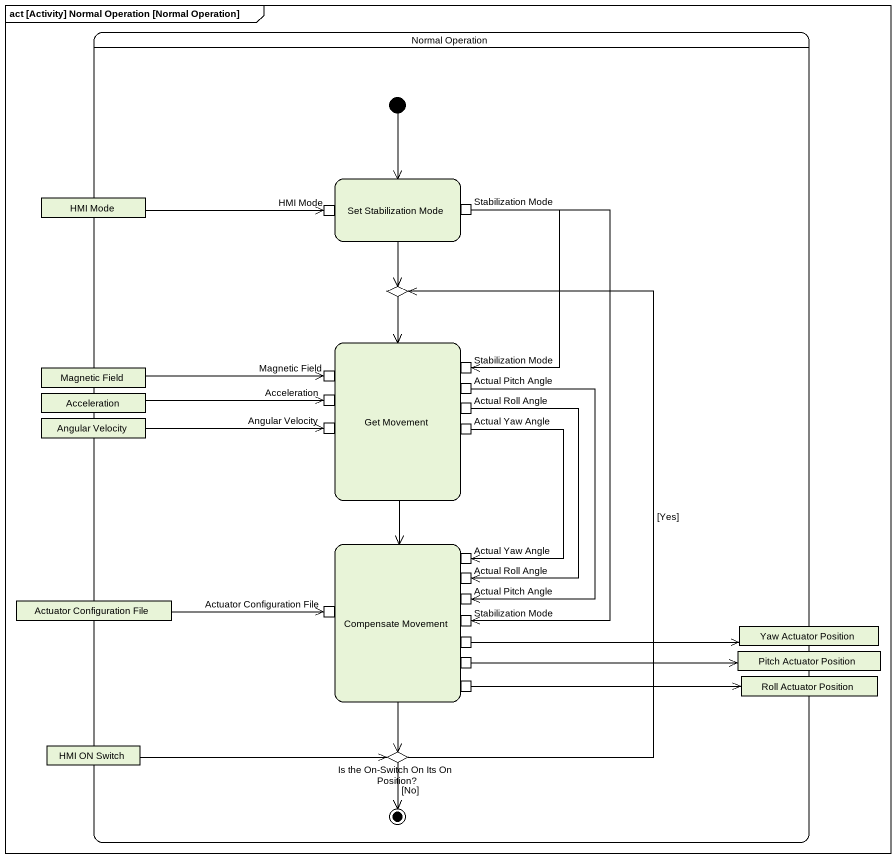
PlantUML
@startuml
mainframe act [Activity] Normal Operation [Normal Operation]
hide empty description
state "Normal Operation" as Normal_Operation {
  state "HMI Mode" as HMI_Mode <<object>>
  state "Set Stabilization Mode" as Set_Stabilization_Mode {
    state "HMI Mode" as HMI_Mode_2 <<inputPin>>
    state "Stabilization Mode" as Stabilization_Mode <<outputPin>>
  }
  state choice1 <<choice>>
  state "Magnetic Field" as Magnetic_Field <<object>>
  state "Get Movement" as Get_Movement {
    state "Magnetic Field" as Magnetic_Field_2 <<inputPin>>
    state "Stabilization Mode" as Stabilization_Mode_2 <<inputPin>>
    state "Acceleration" as Acceleration_2 <<inputPin>>
    state "Actual Pitch Angle" as Actual_Pitch_Angle <<outputPin>>
    state "Actual Roll Angle" as Actual_Roll_Angle <<outputPin>>
    state "Angular Velocity" as Angular_Velocity_2 <<inputPin>>
    state "Actual Yaw Angle" as Actual_Yaw_Angle <<outputPin>>
  }
  state Acceleration <<object>>
  state "Angular Velocity" as Angular_Velocity <<object>>
  state "Compensate Movement" as Compensate_Movement {
    state "Actual Yaw Angle" as Actual_Yaw_Angle_2 <<inputPin>>
    state "Actual Roll Angle" as Actual_Roll_Angle_2 <<inputPin>>
    state "Actuator Configuration File" as Actuator_Configuration_File_2 <<inputPin>>
    state "Actual Pitch Angle" as Actual_Pitch_Angle_2 <<inputPin>>
    state pin1 <<outputPin>>
    state "Stabilization Mode" as Stabilization_Mode_3 <<inputPin>>
    state pin2 <<outputPin>>
    state pin3 <<outputPin>>
  }
  state "Actuator Configuration File" as Actuator_Configuration_File <<object>>
  state "Pitch Actuator Position" as Pitch_Actuator_Position <<object>>
  state "Yaw Actuator Position" as Yaw_Actuator_Position <<object>>
  state "Roll Actuator Position" as Roll_Actuator_Position <<object>>
  state "HMI ON Switch" as HMI_ON_Switch <<object>>
  state "Is the On-Switch On Its On Position?" as Is_the_On_Switch_On_Its_On <<choice>>
  [*] --> Set_Stabilization_Mode
  Is_the_On_Switch_On_Its_On --> [*] : [No]
}
HMI_Mode -right-> HMI_Mode_2
Set_Stabilization_Mode --> choice1
Stabilization_Mode --> Stabilization_Mode_2
Stabilization_Mode --> Stabilization_Mode_3
choice1 --> Get_Movement
Magnetic_Field -right-> Magnetic_Field_2
Get_Movement --> Compensate_Movement
Acceleration -right-> Acceleration_2
Actual_Pitch_Angle --> Actual_Pitch_Angle_2
Actual_Roll_Angle --> Actual_Roll_Angle_2
Angular_Velocity -right-> Angular_Velocity_2
Actual_Yaw_Angle --> Actual_Yaw_Angle_2
Compensate_Movement --> Is_the_On_Switch_On_Its_On
Actuator_Configuration_File -right-> Actuator_Configuration_File_2
pin1 -right-> Yaw_Actuator_Position
pin2 -right-> Roll_Actuator_Position
pin3 -right-> Pitch_Actuator_Position
HMI_ON_Switch -right-> Is_the_On_Switch_On_Its_On
Is_the_On_Switch_On_Its_On -up-> choice1 : [Yes]
@enduml
